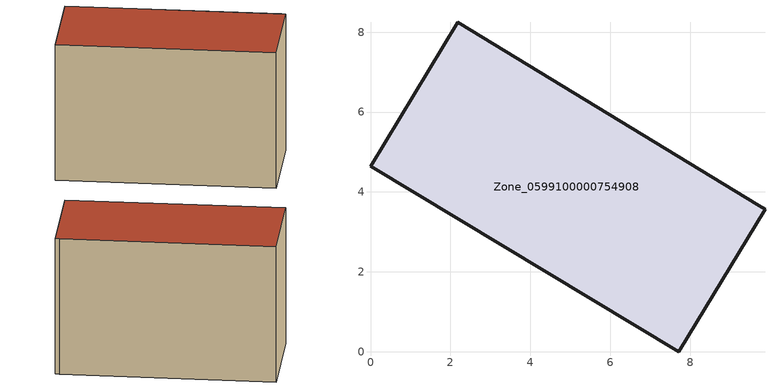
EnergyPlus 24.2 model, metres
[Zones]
Zone_0599100000754908
 floor ground (C_G): 2.18,8.25 9.73,3.65 9.88,3.57 7.72,0 0,4.64 z0
 wall outside (C_F): 9.73,3.65 2.18,8.25 0,4.64 7.72,0 9.88,3.57 9.73,3.65 z0:5.92
 roof outside (C_R): 0,4.64 7.72,0 9.88,3.57 9.73,3.65 2.18,8.25 z5.92
[BUILDING]
Pand.0599100000754908: North Axis=0; Terrain=City; Loads Convergence Tolerance Value=0.04; Temperature Convergence Tolerance Value=0.4; Solar Distribution=FullExterior; Maximum Number of Warmup Days=25; Minimum Number of Warmup Days=1
[Site:Location]
Rotterdam.The.Hague.AP_ZH_NLD Design_Conditions: Latitude=51.96; Longitude=4.45; Time Zone=1; Elevation=-4.5
[SITE:GROUNDTEMPERATURE:BUILDINGSURFACE]
18, 18, 18, 18, 18, 18, 18, 18, 18, 18, 18, 18
[MATERIAL] Thermal Absorptance=0.9; Solar Absorptance=0.7; Visible Absorptance=0.7
Name | Roughness | Thickness | Conductivity | Density | Specific Heat
G.TI.1946-1964 | MediumSmooth | 0.15 | 1 | 540 | 1210
F.TI.1946-1964 | Rough | 0.3 | 0.857143 | 1920 | 840
R.TI.1946-1964 | MediumRough | 0.2 | 0.277778 | 1500 | 1000
[CONSTRUCTION]
C_G: G.TI.1946-1964
C_F: F.TI.1946-1964
C_R: R.TI.1946-1964
[ZONE]
Zone_0599100000754908: Type=1; Multiplier=1; Ceiling Height=Autocalculate; Volume=Autocalculate; Floor Area=autocalculate; Part of Total Floor Area=Yes
[ZONEINFILTRATION:DESIGNFLOWRATE]
Infil_Zone_0599100000754908: Zone or ZoneList or Space or SpaceList=Zone_0599100000754908; Schedule=AlwaysOn; Design Flow Rate Calculation Method=Flow/Area; Flow Rate per Floor Area=0.003; Constant Term Coefficient=1; Temperature Term Coefficient=0; Velocity Term Coefficient=0; Velocity Squared Term Coefficient=0
[HVACTEMPLATE:ZONE:IDEALLOADSAIRSYSTEM]
Zone_0599100000754908: Maximum Heating Supply Air Temperature=50; Minimum Cooling Supply Air Temperature=13; Maximum Heating Supply Air Humidity Ratio=0.0156; Minimum Cooling Supply Air Humidity Ratio=0.0077; Heating Limit=NoLimit; Cooling Limit=NoLimit; Dehumidification Control Type=ConstantSensibleHeatRatio; Cooling Sensible Heat Ratio=0.7; Dehumidification Setpoint=60; Humidification Control Type=None; Humidification Setpoint=30; Outdoor Air Method=None; Outdoor Air Flow Rate per Person=0.00944; Outdoor Air Flow Rate per Zone Floor Area=0; Outdoor Air Flow Rate per Zone=0; Demand Controlled Ventilation Type=None; Outdoor Air Economizer Type=NoEconomizer; Heat Recovery Type=None; Sensible Heat Recovery Effectiveness=0.7; Latent Heat Recovery Effectiveness=0.65
[ZONECONTROL:THERMOSTAT]
ThermostatControl_Zone_0599100000754908: Zone or ZoneList=Zone_0599100000754908; Control Type Schedule=DualSetpointControlType; Control 1=Thermostat_Zone_0599100000754908; Temperature Difference Between Cutout And Setpoint=0
[THERMOSTATSETPOINT:DUALSETPOINT]
Thermostat_Zone_0599100000754908: Heating Setpoint Temperature Schedule=HeatingSetpoint_Zone_0599100000754908; Cooling Setpoint Temperature Schedule=CoolingSetpoint_Zone_0599100000754908
[SCHEDULE:COMPACT]
HeatingSetpoint_Zone_0599100000754908: Through: 12/31, For: AllDays, Until: 24:00, 21
CoolingSetpoint_Zone_0599100000754908: Through: 12/31, For: AllDays, Until: 24:00, 24
DualSetpointControlType: Through: 12/31, For: AllDays, Until: 24:00, 4
AlwaysOn: Through: 12/31, For: AllDays, Until: 24:00, 1
